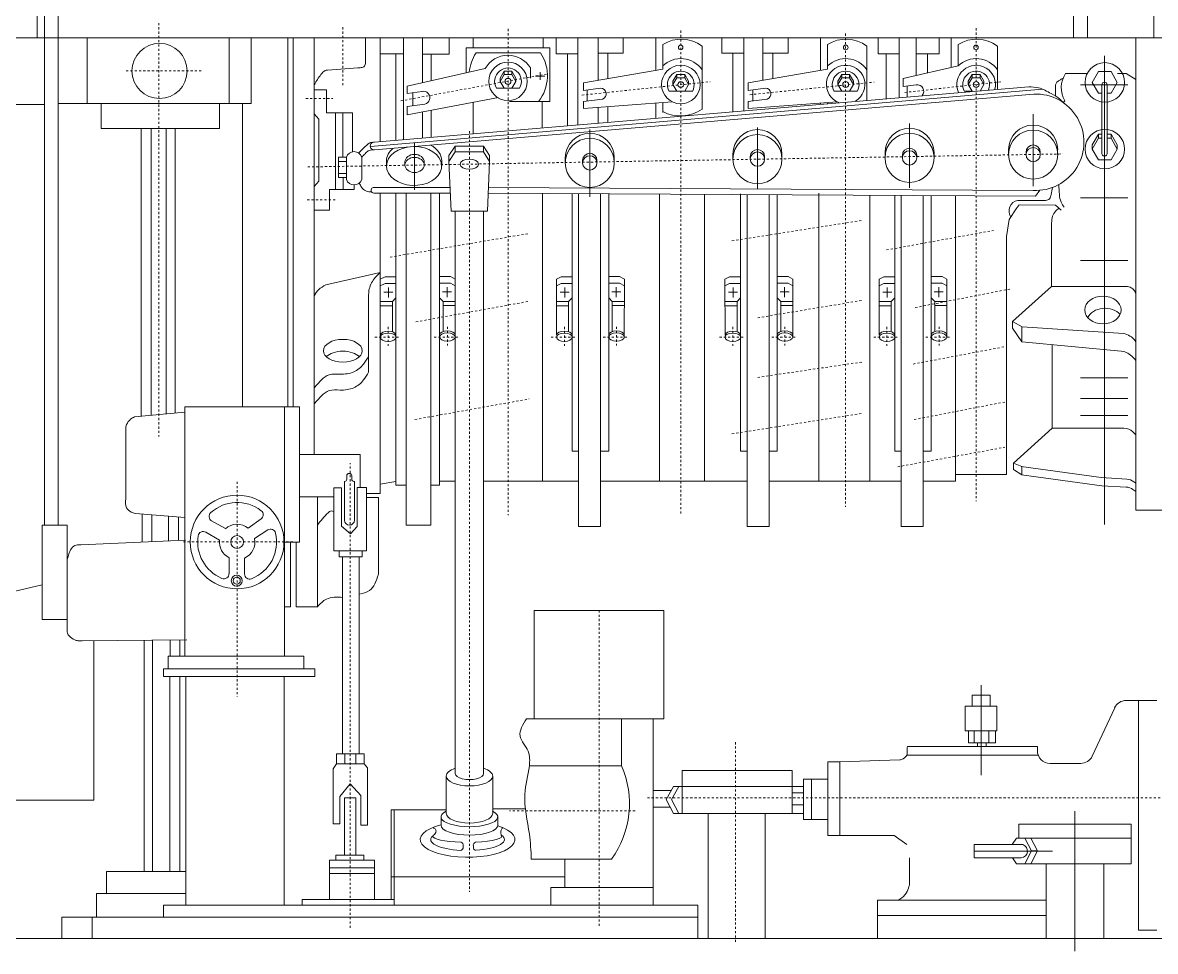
# Model space of a CAD drawing. Extents: x 0 to 420, y 0 to 297.
# Drawn here: x 65.2 to 117.9, y 150.2 to 193.5 of the extents above; entities that cross this region are included whole.
import ezdxf

# ---------------------------------------------------------------- set-up
doc = ezdxf.new("R2010")
doc.units = 0
doc.linetypes.add('ОСЕВАЯ', pattern=[50.8, 31.75, -6.35, 6.35, -6.35])
doc.layers.get('0').update_dxf_attribs({"linetype": 'CONTINUOUS'})

msp = doc.modelspace()

# ---------------------------------------------------------------- hatches: boundary and pattern name
at = {"lineweight": 0, "ltscale": 0.0007}
h = msp.add_hatch(dxfattribs=at)
h.set_pattern_fill('ANSI31', color=256, scale=0.106681, angle=90, style=0)
h.set_pattern_definition([(135, (-22278.84894, -14110.3131), (-0.2395046625, -0.2395046625), [])])
edge = h.paths.add_edge_path()
edge.add_spline(control_points=[(80.552, 199.236), (80.555, 199.286), (80.565, 199.434), (80.615, 199.646), (80.743, 199.819), (80.87, 199.889), (80.944, 199.884), (80.969, 199.882)], knot_values=[0, 0, 0, 0, 0.001262, 0.003768, 0.005373, 0.006594, 0.007223, 0.007223, 0.007223, 0.007223], degree=3, periodic=0)
edge.add_line((80.969, 199.882), (82.266, 199.882))
edge.add_line((82.266, 199.882), (82.95, 199.348))
edge.add_line((82.95, 199.348), (82.95, 198.994))
edge.add_line((82.95, 198.994), (83.336, 198.994))
edge.add_line((83.336, 198.994), (83.336, 198.698))
edge.add_line((83.336, 198.698), (83.709, 198.698))
edge.add_line((83.709, 198.698), (83.709, 199.286))
edge.add_line((83.709, 199.286), (84.885, 199.286))
edge.add_line((84.885, 199.286), (84.885, 198.726))
edge.add_line((84.885, 198.726), (85.465, 198.726))
edge.add_line((85.465, 198.726), (85.465, 199.502))
edge.add_line((85.465, 199.502), (85.17, 199.863))
edge.add_line((85.17, 199.863), (83.594, 199.863))
edge.add_line((83.594, 199.863), (82.84, 200.387))
edge.add_line((82.84, 200.387), (76.362, 200.387))
edge.add_line((76.362, 200.387), (61.714, 202.06))
edge.add_line((61.714, 202.06), (49.955, 202.06))
edge.add_spline(control_points=[(49.955, 202.06), (49.907, 202.058), (49.786, 202.053), (49.615, 202.101), (49.422, 202.195), (49.242, 202.361), (49.153, 202.525), (49.106, 202.611)], knot_values=[0, 0, 0, 0, 0.001201, 0.003059, 0.004401, 0.006633, 0.009106, 0.009106, 0.009106, 0.009106], degree=3, periodic=0)
edge.add_line((49.106, 202.611), (44.353, 202.611))
edge.add_spline(control_points=[(44.353, 202.611), (44.299, 202.528), (44.171, 202.332), (43.861, 202.191), (43.668, 202.063), (43.585, 202.008)], knot_values=[0, 0, 0, 0, 0.002461, 0.005835, 0.008345, 0.008345, 0.008345, 0.008345], degree=3, periodic=0)
edge.add_line((43.585, 202.008), (36.785, 202.001))
edge.add_spline(control_points=[(36.785, 202.001), (36.588, 201.981), (35.919, 201.913), (35.572, 201.289), (35.327, 200.848)], knot_values=[0, 0, 0, 0, 0.004831, 0.016446, 0.016446, 0.016446, 0.016446], degree=3, periodic=0)
edge.add_line((35.327, 200.848), (33.699, 194.988))
edge.add_spline(control_points=[(33.699, 194.988), (33.589, 194.779), (33.336, 194.296), (32.591, 194.363), (32.105, 194.219), (31.909, 194.034), (31.899, 193.94)], knot_values=[0, 0, 0, 0, 0.005536, 0.012786, 0.016294, 0.018676, 0.018676, 0.018676, 0.018676], degree=3, periodic=0)
edge.add_line((31.899, 193.94), (31.774, 192.759))
edge.add_line((31.774, 192.759), (33.668, 192.759))
edge.add_line((33.668, 192.759), (35.765, 200.554))
edge.add_spline(control_points=[(35.765, 200.554), (35.974, 200.96), (36.265, 201.525), (36.857, 201.572), (37.024, 201.585)], knot_values=[0, 0, 0, 0, 0.010381, 0.014468, 0.014468, 0.014468, 0.014468], degree=3, periodic=0)
edge.add_line((37.024, 201.585), (61.778, 201.57))
edge.add_line((61.778, 201.57), (75.312, 199.994))
edge.add_spline(control_points=[(75.312, 199.994), (75.399, 199.99), (75.58, 199.983), (75.847, 199.934), (76.126, 199.85), (76.283, 199.576), (76.303, 199.376), (76.314, 199.266)], knot_values=[0, 0, 0, 0, 0.002193, 0.004566, 0.006922, 0.009212, 0.012008, 0.012008, 0.012008, 0.012008], degree=3, periodic=0)
edge.add_line((76.314, 199.266), (76.67, 199.266))
edge.add_line((76.67, 199.266), (76.67, 198.744))
edge.add_line((76.67, 198.744), (79.968, 198.744))
edge.add_line((79.968, 198.744), (79.968, 199.236))
edge.add_line((79.968, 199.236), (80.552, 199.236))

# ---------------------------------------------------------------- linework, layer by layer
at = {"lineweight": 0, "ltscale": 0.0001}
for p, q in [((66.174, 197.739), (66.174, 170.049)), ((65.836, 192.759), (65.836, 195.098)), ((65.836, 194.806), (65.836, 192.759)), ((66.812, 194.263), (66.812, 170.049)), ((68.166, 192.759), (68.166, 189.697)), ((74.783, 192.759), (74.783, 189.697)), ((75.804, 189.697), (75.804, 192.759)), ((77.514, 192.759), (77.514, 175.571)), ((77.759, 192.759), (77.759, 175.571)), ((78.745, 192.759), (78.745, 173.339)), ((81.141, 192.759), (81.141, 191.686)), ((81.824, 192.759), (81.824, 187.927)), ((82.91, 192.759), (82.91, 188.019)), ((83.796, 192.759), (83.796, 190.666)), ((85.037, 192), (85.037, 192.759)), ((86.152, 192.298), (86.152, 192.759)), ((89.414, 192.298), (89.414, 192.759)), ((90.021, 192.759), (90.021, 192.015)), ((91.032, 192.015), (91.032, 192.759)), ((91.976, 192.759), (91.976, 190.778)), ((93.148, 192.039), (93.148, 192.759)), ((94.66, 192.759), (94.66, 191.241)), ((97.735, 192.041), (97.735, 192.759)), ((98.763, 192.759), (98.763, 189.365)), ((99.659, 192.759), (99.659, 190.778)), ((100.831, 192.039), (100.831, 192.759)), ((102.343, 192.759), (102.343, 191.241)), ((105.024, 192.015), (105.024, 192.759)), ((106.013, 192.759), (106.013, 189.981)), ((106.013, 192.015), (106.013, 192.759)), ((106.795, 192.759), (106.795, 191.007)), ((107.868, 192.02), (107.868, 192.759)), ((108.426, 192.759), (108.426, 191.376)), ((85.819, 192.298), (85.819, 191.122)), ((86.152, 192.298), (85.819, 192.298)), ((86.152, 192.298), (89.414, 192.298)), ((89.414, 192.298), (89.725, 192.298)), ((89.725, 192.298), (89.725, 189.793)), ((94.988, 192.445), (94.988, 191.298)), ((96.822, 192.378), (96.822, 189.421)), ((102.672, 192.445), (102.672, 191.298)), ((104.505, 192.378), (104.505, 189.853)), ((108.754, 192.445), (108.754, 191.45)), ((110.588, 192.378), (110.588, 190.352)), ((81.824, 192.012), (82.91, 192.012)), ((82.554, 192.012), (82.554, 187.989)), ((83.796, 192), (85.037, 192)), ((84.187, 192), (84.187, 190.754)), ((84.187, 190.777), (84.187, 192)), ((86.285, 192.054), (89.294, 192.054)), ((90.021, 192.015), (91.032, 192.015)), ((90.55, 192.015), (90.55, 188.668)), ((91.032, 192.015), (91.032, 188.709)), ((91.976, 192.039), (93.148, 192.039)), ((92.436, 191.121), (92.436, 192.039)), ((98.763, 192.041), (97.735, 192.041)), ((98.249, 192.041), (98.249, 189.322)), ((99.659, 192.039), (100.831, 192.039)), ((100.119, 191.121), (100.119, 192.039)), ((105.024, 192.015), (106.013, 192.015)), ((105.406, 189.93), (105.406, 192.015)), ((106.795, 192.02), (107.868, 192.02)), ((107.325, 192.02), (107.325, 191.127)), ((80.778, 191.357), (79.362, 191.258)), ((83.082, 190.506), (86.714, 191.323)), ((87.411, 190.886), (87.593, 191.202)), ((87.593, 191.048), (87.593, 191.202)), ((87.593, 191.202), (87.959, 191.202)), ((87.959, 191.202), (88.141, 190.886)), ((87.959, 191.048), (87.959, 191.202)), ((88.818, 191.359), (88.818, 190.883)), ((94.988, 191.298), (91.293, 190.66)), ((92.436, 191.121), (92.436, 190.857)), ((102.672, 191.298), (98.976, 190.66)), ((100.119, 191.121), (100.119, 190.857)), ((106.191, 190.87), (108.754, 191.45)), ((87.411, 190.731), (87.593, 191.048)), ((87.411, 190.731), (87.411, 190.886)), ((87.593, 190.415), (87.411, 190.731)), ((87.593, 191.048), (87.959, 191.048)), ((87.959, 191.048), (88.141, 190.731)), ((88.141, 190.731), (87.959, 190.415)), ((88.141, 190.731), (88.141, 190.886)), ((91.293, 190.66), (91.293, 190.311)), ((95.464, 190.736), (95.646, 191.053)), ((95.464, 190.582), (95.646, 190.898)), ((95.464, 190.582), (95.464, 190.736)), ((95.646, 190.266), (95.464, 190.582)), ((95.646, 190.898), (95.646, 191.053)), ((95.646, 191.053), (96.011, 191.053)), ((95.646, 190.898), (96.011, 190.898)), ((96.011, 191.053), (96.194, 190.736)), ((96.011, 190.898), (96.011, 191.053)), ((96.011, 190.898), (96.194, 190.582)), ((96.194, 190.582), (96.011, 190.266)), ((96.194, 190.582), (96.194, 190.736)), ((98.976, 190.66), (98.976, 190.311)), ((103.147, 190.736), (103.329, 191.053)), ((103.147, 190.582), (103.329, 190.898)), ((103.147, 190.582), (103.147, 190.736)), ((103.329, 190.266), (103.147, 190.582)), ((103.329, 190.898), (103.329, 191.053)), ((103.329, 191.053), (103.694, 191.053)), ((103.329, 190.898), (103.694, 190.898)), ((103.694, 190.898), (103.694, 191.053)), ((103.694, 191.053), (103.877, 190.736)), ((103.694, 190.898), (103.877, 190.582)), ((103.877, 190.582), (103.694, 190.266)), ((103.877, 190.582), (103.877, 190.736)), ((106.191, 190.87), (106.191, 190.491)), ((109.229, 190.736), (109.412, 191.053)), ((109.229, 190.582), (109.412, 190.898)), ((109.229, 190.582), (109.229, 190.736)), ((109.412, 190.266), (109.229, 190.582)), ((109.412, 190.898), (109.412, 191.053)), ((109.412, 191.053), (109.777, 191.053)), ((109.412, 190.898), (109.777, 190.898)), ((109.777, 191.053), (109.96, 190.736)), ((109.777, 190.898), (109.777, 191.053)), ((109.777, 190.898), (109.96, 190.582)), ((109.96, 190.582), (109.799, 190.303)), ((109.96, 190.582), (109.96, 190.736)), ((78.745, 190.329), (79.315, 190.329)), ((79.315, 190.329), (79.315, 189.269)), ((81.361, 187.703), (112.682, 190.371)), ((81.554, 187.904), (112.045, 190.475)), ((81.559, 187.536), (112.288, 190.139)), ((83.082, 190.506), (83.082, 190.166)), ((83.082, 190.166), (83.768, 190.261)), ((87.238, 190.415), (88.314, 190.415)), ((87.593, 190.415), (87.238, 190.415)), ((87.959, 190.415), (87.593, 190.415)), ((91.293, 190.311), (92.09, 190.413)), ((95.291, 190.266), (96.366, 190.266)), ((95.646, 190.266), (95.291, 190.266)), ((96.011, 190.266), (95.646, 190.266)), ((98.976, 190.311), (99.774, 190.413)), ((102.974, 190.266), (104.05, 190.266)), ((103.329, 190.266), (102.974, 190.266)), ((103.694, 190.266), (103.329, 190.266)), ((106.191, 190.491), (106.795, 190.563)), ((109.057, 190.266), (109.359, 190.266)), ((109.412, 190.266), (109.057, 190.266)), ((62.472, 189.658), (66.174, 189.658)), ((66.812, 189.697), (75.804, 189.697)), ((68.819, 188.534), (68.819, 189.697)), ((74.334, 188.534), (74.334, 189.697)), ((75.396, 189.697), (75.396, 175.571)), ((75.396, 187.53), (75.396, 189.697)), ((83.082, 189.164), (87.331, 189.979)), ((83.082, 189.555), (83.895, 189.67)), ((83.082, 189.555), (83.082, 189.164)), ((86.158, 189.754), (86.158, 188.295)), ((89.725, 189.793), (87.838, 189.793)), ((89.368, 189.793), (89.368, 188.567)), ((91.293, 189.792), (92.174, 189.906)), ((91.293, 189.792), (91.293, 189.461)), ((95.428, 189.778), (91.293, 189.461)), ((92.436, 189.549), (92.436, 188.828)), ((94.66, 189.719), (94.66, 189.017)), ((94.988, 189.744), (94.988, 189.283)), ((98.976, 189.792), (99.857, 189.906)), ((98.976, 189.792), (98.976, 189.461)), ((103.112, 189.778), (98.976, 189.461)), ((102.343, 189.719), (102.343, 189.67)), ((102.672, 189.744), (102.672, 189.697)), ((78.957, 188.972), (78.745, 189.21)), ((79.315, 189.269), (80.535, 189.269)), ((79.74, 189.269), (79.74, 185.686)), ((80.084, 189.269), (80.084, 187.202)), ((80.535, 189.269), (80.535, 187.449)), ((83.796, 189.301), (83.796, 188.094)), ((84.187, 189.376), (84.187, 188.127)), ((91.976, 189.513), (91.976, 188.789)), ((68.819, 188.534), (74.334, 188.534)), ((70.678, 188.534), (70.678, 175.128)), ((70.678, 188.07), (70.678, 188.534)), ((71.147, 188.534), (71.147, 175.171)), ((71.147, 187.662), (71.147, 188.534)), ((71.842, 188.534), (71.842, 175.233)), ((71.842, 188.111), (71.842, 188.534)), ((72.271, 188.534), (72.271, 175.272)), ((72.271, 187.708), (72.271, 188.534)), ((78.957, 188.972), (78.957, 186.084)), ((85.019, 187.274), (85.315, 187.717)), ((85.019, 187), (85.315, 187.443)), ((85.315, 187.443), (85.315, 187.717)), ((85.315, 187.717), (86.641, 187.717)), ((85.315, 187.443), (86.641, 187.443)), ((86.641, 187.443), (86.641, 187.717)), ((86.641, 187.717), (86.906, 187.274)), ((86.641, 187.443), (86.906, 187)), ((79.878, 187.202), (79.878, 186.641)), ((80.243, 187.202), (79.878, 187.202)), ((79.878, 187.003), (80.243, 187.003)), ((80.243, 186.156), (80.243, 187.202)), ((80.96, 187.2), (80.96, 186.163)), ((82.113, 186.787), (82.113, 187.033)), ((82.972, 186.836), (82.972, 186.976)), ((83.87, 186.836), (83.87, 186.976)), ((84.686, 186.787), (84.686, 187.033)), ((85.019, 187), (85.019, 187.274)), ((85.133, 184.688), (85.019, 187)), ((86.822, 184.688), (86.906, 187)), ((86.906, 187), (86.906, 187.274)), ((79.878, 186.641), (79.878, 186.244)), ((80.243, 186.444), (79.878, 186.444)), ((78.957, 186.084), (78.745, 185.832)), ((79.878, 186.244), (80.243, 186.244)), ((80.098, 186.229), (80.098, 185.686)), ((80.601, 185.686), (80.601, 185.904)), ((79.461, 185.686), (79.461, 184.732)), ((79.461, 185.686), (80.601, 185.686)), ((81.534, 185.789), (85.079, 185.789)), ((81.554, 185.528), (85.092, 185.528)), ((81.824, 185.528), (81.824, 171.53)), ((82.554, 185.528), (82.554, 171.912)), ((83.033, 185.528), (83.033, 171.912)), ((84.183, 185.528), (84.183, 170.055)), ((84.585, 185.528), (84.585, 171.912)), ((86.854, 185.518), (112.365, 185.382)), ((86.864, 185.779), (112.245, 185.645)), ((89.379, 185.504), (89.379, 172.105)), ((90.767, 185.496), (90.767, 173.506)), ((90.767, 181.32), (90.767, 185.496)), ((91.067, 185.494), (91.067, 169.987)), ((92.094, 185.488), (92.094, 169.987)), ((92.469, 185.486), (92.469, 173.506)), ((92.469, 181.636), (92.469, 185.486)), ((94.832, 185.472), (94.832, 172.105)), ((96.932, 185.46), (96.932, 172.105)), ((98.616, 181.32), (98.616, 185.496)), ((98.616, 185.451), (98.616, 173.506)), ((98.916, 185.449), (98.916, 169.987)), ((99.944, 185.443), (99.944, 169.987)), ((100.319, 185.441), (100.319, 173.506)), ((100.319, 181.636), (100.319, 185.441)), ((102.266, 185.528), (102.266, 172.105)), ((104.635, 185.416), (104.635, 172.105)), ((105.8, 181.32), (105.8, 185.409)), ((105.8, 185.409), (105.8, 173.506)), ((106.1, 185.408), (106.1, 169.987)), ((107.127, 185.402), (107.127, 169.987)), ((107.502, 181.636), (107.502, 185.4)), ((107.502, 185.4), (107.502, 173.506)), ((108.634, 185.393), (108.634, 172.105)), ((79.461, 184.732), (78.745, 184.732)), ((85.133, 184.688), (86.822, 184.688)), ((85.315, 158.937), (85.315, 184.688)), ((86.641, 158.947), (86.641, 184.688)), ((79.285, 181.25), (81.824, 181.824)), ((82.044, 181.627), (81.824, 181.507)), ((82.554, 181.627), (82.044, 181.627)), ((84.585, 181.636), (85.095, 181.636)), ((85.095, 181.636), (85.315, 181.516)), ((90.257, 181.627), (90.037, 181.507)), ((90.767, 181.627), (90.257, 181.627)), ((92.469, 181.636), (92.979, 181.636)), ((92.979, 181.636), (93.199, 181.516)), ((98.106, 181.627), (97.887, 181.507)), ((98.616, 181.627), (98.106, 181.627)), ((100.319, 181.636), (100.829, 181.636)), ((100.829, 181.636), (101.049, 181.516)), ((105.29, 181.627), (105.07, 181.507)), ((105.8, 181.627), (105.29, 181.627)), ((107.502, 181.636), (108.012, 181.636)), ((108.012, 181.636), (108.232, 181.516)), ((82.044, 181.32), (81.824, 181.2)), ((82.554, 181.32), (82.044, 181.32)), ((82.204, 180.662), (82.204, 181.126)), ((84.585, 181.329), (85.095, 181.329)), ((84.935, 180.671), (84.935, 181.135)), ((85.095, 181.329), (85.315, 181.209)), ((90.037, 181.507), (90.039, 178.911)), ((90.257, 181.32), (90.037, 181.2)), ((90.767, 181.32), (90.257, 181.32)), ((90.417, 180.662), (90.417, 181.126)), ((92.469, 181.329), (92.979, 181.329)), ((92.819, 180.671), (92.819, 181.135)), ((92.979, 181.329), (93.199, 181.209)), ((93.199, 181.516), (93.197, 178.819)), ((97.887, 181.507), (97.889, 178.911)), ((98.106, 181.32), (97.887, 181.2)), ((98.616, 181.32), (98.106, 181.32)), ((98.267, 180.662), (98.267, 181.126)), ((100.319, 181.329), (100.829, 181.329)), ((100.669, 180.671), (100.669, 181.135)), ((100.829, 181.329), (101.049, 181.209)), ((101.049, 181.516), (101.047, 178.819)), ((105.07, 181.507), (105.072, 178.911)), ((105.29, 181.32), (105.07, 181.2)), ((105.8, 181.32), (105.29, 181.32)), ((105.45, 180.662), (105.45, 181.126)), ((107.502, 181.329), (108.012, 181.329)), ((107.852, 180.671), (107.852, 181.135)), ((108.012, 181.329), (108.232, 181.209)), ((108.232, 181.516), (108.23, 178.819)), ((81.274, 177.186), (81.274, 180.742)), ((81.994, 180.916), (82.414, 180.916)), ((82.554, 180.638), (82.388, 180.468)), ((84.585, 180.647), (84.751, 180.477)), ((85.145, 180.925), (84.725, 180.925)), ((90.207, 180.916), (90.627, 180.916)), ((90.767, 180.638), (90.601, 180.468)), ((92.469, 180.647), (92.635, 180.477)), ((93.029, 180.925), (92.609, 180.925)), ((98.057, 180.916), (98.477, 180.916)), ((98.616, 180.638), (98.451, 180.468)), ((100.319, 180.647), (100.485, 180.477)), ((100.878, 180.925), (100.459, 180.925)), ((105.24, 180.916), (105.66, 180.916)), ((105.8, 180.638), (105.634, 180.468)), ((107.502, 180.647), (107.668, 180.477)), ((108.062, 180.925), (107.642, 180.925)), ((82.388, 180.468), (81.824, 180.468)), ((82.388, 180.278), (81.824, 180.278)), ((82.388, 180.468), (82.388, 180.278)), ((82.388, 180.278), (82.388, 179.066)), ((84.751, 180.477), (85.315, 180.477)), ((84.751, 180.477), (84.751, 180.287)), ((84.751, 180.287), (85.315, 180.287)), ((84.751, 180.287), (84.751, 179.075)), ((90.601, 180.468), (90.037, 180.468)), ((90.601, 180.278), (90.037, 180.278)), ((90.601, 180.468), (90.601, 180.278)), ((90.601, 180.278), (90.601, 179.066)), ((92.635, 180.477), (93.199, 180.477)), ((92.635, 180.477), (92.635, 180.287)), ((92.635, 180.287), (93.199, 180.287)), ((92.635, 180.287), (92.635, 179.075)), ((98.451, 180.468), (97.887, 180.468)), ((98.451, 180.278), (97.887, 180.278)), ((98.451, 180.468), (98.451, 180.278)), ((98.451, 180.278), (98.451, 179.066)), ((100.485, 180.477), (100.485, 180.287)), ((100.485, 180.477), (101.049, 180.477)), ((100.485, 180.287), (100.485, 179.075)), ((100.485, 180.287), (101.049, 180.287)), ((105.634, 180.468), (105.07, 180.468)), ((105.634, 180.278), (105.07, 180.278)), ((105.634, 180.468), (105.634, 180.278)), ((105.634, 180.278), (105.634, 179.066)), ((107.668, 180.477), (108.232, 180.477)), ((107.668, 180.477), (107.668, 180.287)), ((107.668, 180.287), (108.232, 180.287)), ((107.668, 180.287), (107.668, 179.075)), ((72.72, 175.312), (70.371, 175.101)), ((72.72, 175.571), (72.72, 163.943)), ((75.396, 175.571), (72.72, 175.571)), ((75.396, 175.571), (78.064, 175.571)), ((77.36, 175.571), (77.36, 169.254)), ((78.064, 175.571), (78.064, 169.254)), ((69.962, 171.274), (69.962, 174.273)), ((78.064, 173.339), (80.88, 173.339)), ((80.88, 173.339), (80.88, 171.807)), ((90.767, 173.506), (91.067, 173.506)), ((92.094, 173.506), (92.469, 173.506)), ((98.616, 173.506), (98.916, 173.506)), ((99.944, 173.506), (100.319, 173.506)), ((105.8, 173.506), (106.1, 173.506)), ((107.127, 173.506), (107.502, 173.506)), ((80.259, 172.196), (80.259, 172.359)), ((80.384, 172.466), (80.366, 172.466)), ((80.491, 172.196), (80.491, 172.359)), ((84.585, 172.105), (85.315, 172.105)), ((86.641, 172.105), (91.067, 172.105)), ((92.094, 172.105), (98.916, 172.105)), ((99.944, 172.105), (106.1, 172.105)), ((107.127, 172.105), (108.638, 172.105)), ((79.651, 171.788), (80.02, 171.788)), ((79.651, 171.377), (79.651, 171.788)), ((80.02, 171.788), (80.02, 170.003)), ((80.151, 172.089), (80.153, 172.089)), ((80.151, 170.288), (80.151, 172.089)), ((80.597, 172.089), (80.616, 172.089)), ((80.616, 170.288), (80.616, 172.089)), ((80.739, 171.807), (80.739, 169.984)), ((81.185, 171.807), (80.739, 171.807)), ((81.185, 168.855), (81.185, 171.807)), ((81.824, 171.963), (82.554, 172.09)), ((83.033, 171.912), (82.554, 171.912)), ((83.033, 171.912), (83.033, 170.055)), ((84.183, 171.912), (84.183, 170.055)), ((84.585, 171.912), (84.183, 171.912)), ((78.894, 171.377), (78.064, 171.377)), ((78.894, 171.377), (79.651, 171.377)), ((78.894, 166.255), (78.894, 171.377)), ((79.651, 171.377), (79.651, 168.855)), ((81.185, 171.349), (81.737, 171.349)), ((81.824, 171.53), (81.2, 171.53)), ((81.737, 171.349), (81.737, 167.767)), ((72.72, 170.417), (70.411, 170.6)), ((70.729, 170.575), (70.729, 169.265)), ((71.18, 170.539), (71.18, 169.284)), ((66.07, 165.658), (66.07, 170.049)), ((66.07, 170.049), (67.225, 170.049)), ((67.225, 170.049), (67.225, 165.157)), ((71.945, 170.478), (71.945, 169.316)), ((72.416, 170.441), (72.416, 169.336)), ((74.603, 169.891), (73.962, 170.256)), ((75.668, 169.917), (76.267, 170.348)), ((80.02, 170.003), (80.428, 169.654)), ((83.033, 170.055), (84.183, 170.055)), ((91.067, 169.987), (92.094, 169.987)), ((98.916, 169.987), (99.944, 169.987)), ((106.1, 169.987), (107.127, 169.987)), ((74.328, 169.358), (73.687, 169.727)), ((75.963, 169.429), (76.581, 169.833)), ((80.428, 169.654), (80.739, 169.984)), ((72.741, 169.35), (67.869, 169.144)), ((77.36, 169.254), (77.36, 163.943)), ((77.36, 169.254), (78.064, 169.254)), ((77.632, 166.255), (77.632, 169.254)), ((77.903, 166.255), (77.903, 169.254)), ((74.773, 168.536), (74.773, 167.793)), ((75.496, 168.519), (75.496, 167.779)), ((79.651, 168.855), (81.185, 168.855)), ((79.899, 168.855), (79.899, 168.571)), ((79.899, 168.571), (80.986, 168.571)), ((80.064, 168.571), (80.064, 159.407)), ((80.844, 168.571), (80.844, 159.435)), ((80.986, 168.571), (80.986, 168.855)), ((77.36, 166.255), (77.632, 166.255)), ((77.903, 166.255), (78.894, 166.255)), ((88.999, 166.083), (88.999, 161.036)), ((95.041, 166.083), (88.999, 166.083)), ((95.041, 161.036), (95.041, 166.083)), ((67.225, 165.658), (66.07, 165.658)), ((72.8, 164.717), (67.927, 164.658)), ((72.023, 164.707), (72.023, 163.943)), ((72.479, 164.713), (72.479, 163.943)), ((70.813, 164.693), (70.813, 153.924)), ((71.206, 164.697), (71.206, 153.924)), ((71.93, 163.943), (78.263, 163.943)), ((71.93, 163.943), (71.93, 163.362)), ((78.263, 163.943), (78.263, 163.362)), ((71.725, 163.001), (71.725, 163.362)), ((71.725, 163.362), (78.766, 163.362)), ((78.766, 163.362), (78.766, 163.001)), ((78.766, 163.001), (71.725, 163.001)), ((72.008, 163.001), (72.008, 153.924)), ((72.48, 163.001), (72.48, 153.924)), ((72.763, 163.001), (72.763, 152.355)), ((77.35, 163.001), (77.35, 152.355)), ((109.409, 162.14), (110.242, 162.14)), ((109.409, 162.14), (109.409, 161.615)), ((110.242, 162.14), (110.242, 161.615)), ((109.077, 161.615), (110.559, 161.615)), ((109.077, 161.615), (109.077, 160.474)), ((95.041, 161.036), (88.633, 161.036)), ((93.073, 158.841), (93.073, 161.036)), ((94.537, 152.355), (94.537, 161.036)), ((94.537, 161.036), (95.041, 161.036)), ((109.077, 160.474), (110.497, 160.474)), ((109.231, 160.474), (109.231, 159.919)), ((109.509, 160.474), (109.509, 159.919)), ((110.188, 160.474), (110.188, 159.919)), ((80.844, 159.435), (80.844, 159.407)), ((106.391, 159.734), (110.528, 159.734)), ((109.231, 159.919), (110.497, 159.919)), ((109.652, 159.919), (109.652, 159.734)), ((110.054, 159.919), (110.054, 159.734)), ((79.784, 158.939), (79.633, 158.706)), ((79.784, 159.407), (79.784, 158.939)), ((81.077, 159.407), (79.784, 159.407)), ((79.784, 158.939), (81.077, 158.939)), ((80.17, 159.407), (80.17, 158.939)), ((80.679, 159.407), (80.679, 158.939)), ((81.077, 158.939), (81.077, 159.407)), ((81.077, 158.939), (81.229, 158.747)), ((85.315, 158.479), (85.315, 158.937)), ((86.641, 158.479), (86.641, 158.947)), ((102.687, 159.025), (103.242, 159.025)), ((102.687, 158.223), (102.687, 159.025)), ((103.242, 159.025), (106.034, 159.121)), ((103.242, 159.025), (103.242, 155.602)), ((106.36, 159.333), (110.528, 159.333)), ((79.633, 158.706), (79.633, 156.136)), ((81.229, 158.747), (81.229, 156.081)), ((88.77, 158.841), (93.073, 158.841)), ((95.895, 158.624), (95.895, 156.619)), ((95.895, 158.624), (101.02, 158.624)), ((101.02, 158.624), (101.02, 156.619)), ((79.936, 157.414), (80.417, 158.005)), ((80.417, 158.005), (80.913, 157.455)), ((84.895, 158.362), (84.895, 157.192)), ((87.061, 157.238), (87.061, 158.362)), ((95.494, 157.884), (95.154, 157.267)), ((95.741, 157.884), (95.401, 157.267)), ((101.545, 157.884), (95.494, 157.884)), ((101.545, 156.342), (101.545, 158.223)), ((101.545, 158.223), (102.687, 158.223)), ((101.545, 156.619), (101.545, 157.884)), ((101.915, 156.342), (101.915, 158.223)), ((102.687, 158.223), (102.687, 155.602)), ((79.936, 156.136), (79.936, 157.414)), ((80.156, 154.675), (80.156, 157.342)), ((80.156, 157.342), (80.679, 157.342)), ((80.679, 157.342), (80.679, 154.675)), ((80.913, 156.081), (80.913, 157.455)), ((95.387, 157.69), (94.537, 157.69)), ((101.02, 157.575), (101.545, 157.575)), ((82.337, 156.793), (82.337, 152.619)), ((84.895, 156.793), (82.337, 156.793)), ((82.464, 156.793), (82.464, 152.355)), ((84.895, 156.633), (84.895, 157.192)), ((87.061, 156.633), (87.061, 157.238)), ((88.585, 156.839), (87.061, 156.839)), ((95.34, 156.913), (94.537, 156.913)), ((95.154, 157.267), (95.494, 156.619)), ((95.401, 157.267), (95.741, 156.619)), ((101.02, 157.02), (101.545, 157.02)), ((84.655, 156.464), (84.655, 156.071)), ((87.301, 156.464), (87.301, 156.071)), ((95.494, 156.619), (101.545, 156.619)), ((97.099, 156.619), (97.099, 150.788)), ((99.754, 156.619), (99.754, 150.788)), ((101.545, 156.342), (101.915, 156.342)), ((101.915, 156.342), (102.687, 156.342)), ((79.633, 156.136), (79.936, 156.136)), ((81.229, 156.081), (80.913, 156.081)), ((102.687, 155.602), (105.774, 155.602)), ((105.774, 155.602), (106.36, 155.17)), ((109.509, 155.17), (110.528, 155.17)), ((79.455, 154.441), (79.455, 154.09)), ((79.455, 154.441), (81.546, 154.441)), ((79.757, 154.675), (79.757, 154.441)), ((81.064, 154.675), (79.757, 154.675)), ((81.064, 154.675), (81.064, 154.441)), ((81.546, 154.441), (81.546, 154.103)), ((92.603, 154.497), (88.862, 154.497)), ((90.418, 153.674), (90.418, 154.497)), ((90.418, 154.497), (92.569, 154.497)), ((106.484, 154.553), (106.484, 153.288)), ((109.509, 154.553), (110.59, 154.553)), ((72.763, 153.924), (69.066, 153.924)), ((69.066, 153.924), (69.066, 152.885)), ((79.455, 154.09), (79.455, 153.829)), ((79.455, 154.09), (81.546, 154.09)), ((79.455, 153.829), (79.455, 152.619)), ((79.455, 153.829), (81.546, 153.829)), ((81.546, 154.103), (81.546, 152.619)), ((82.337, 153.674), (90.418, 153.674)), ((90.418, 153.674), (90.418, 153.171)), ((89.777, 153.171), (94.537, 153.171)), ((89.777, 152.355), (89.777, 153.171)), ((94.537, 153.171), (94.537, 152.355)), ((72.763, 152.885), (68.597, 152.885)), ((68.597, 152.885), (68.597, 151.785)), ((82.464, 152.619), (78.189, 152.619)), ((78.189, 152.619), (78.189, 152.355)), ((81.546, 152.619), (82.464, 152.619)), ((105.002, 152.579), (110.559, 152.579)), ((105.002, 152.579), (105.002, 151.87)), ((71.716, 152.355), (96.62, 152.355)), ((71.716, 152.355), (71.716, 151.785)), ((96.62, 152.355), (96.62, 150.788)), ((96.62, 151.785), (66.986, 151.785)), ((66.986, 151.785), (66.986, 150.788)), ((68.393, 150.788), (68.393, 151.785)), ((105.002, 151.87), (110.528, 151.87)), ((105.002, 151.87), (105.002, 150.788)), ((31.343, 150.788), (110.634, 150.788))]:
    msp.add_line(p, q, dxfattribs=at)
at = {"lineweight": 0, "ltscale": 0.0007}
for p, q in [((114.131, 192.997), (114.131, 194.263)), ((114.78, 193.299), (114.78, 194.263)), ((117.881, 194.097), (117.881, 192.759)), ((114.78, 193.299), (114.78, 192.759)), ((108.426, 192.759), (235.158, 192.759)), ((114.131, 192.997), (114.131, 192.759)), ((117.032, 190.824), (117.032, 192.759)), ((115.576, 170.087), (115.576, 191.925)), ((89.273, 191.152), (89.273, 190.807)), ((89.057, 190.98), (89.488, 190.98)), ((113.759, 191.096), (114.768, 191.096)), ((116.175, 191.1), (116.59, 191.1)), ((116.59, 191.1), (117.032, 190.824)), ((117.032, 190.824), (117.032, 170.756)), ((83.336, 190.201), (83.336, 189.591)), ((91.465, 190.333), (91.465, 189.814)), ((99.191, 190.338), (99.191, 189.82)), ((106.372, 190.512), (106.372, 190.012)), ((113.291, 190.571), (113.291, 190.045)), ((114.458, 190.561), (116.658, 190.561)), ((115.449, 190.571), (115.449, 187.38)), ((115.702, 190.571), (115.702, 187.38)), ((113.725, 189.831), (113.646, 189.745)), ((112.251, 185.849), (112.251, 189.2)), ((91.588, 185.358), (91.588, 188.495)), ((99.402, 188.581), (99.402, 185.743)), ((106.489, 188.773), (106.489, 185.764)), ((115.3, 188.078), (115.301, 188.276)), ((115.881, 188.077), (115.881, 188.275)), ((83.421, 187.877), (83.421, 185.679)), ((111.108, 187.318), (111.108, 187.549)), ((111.918, 187.318), (111.918, 187.434)), ((112.583, 187.318), (112.583, 187.434)), ((113.393, 187.318), (113.393, 187.549)), ((115.009, 187.576), (115.009, 187.773)), ((116.171, 187.574), (116.171, 187.771)), ((90.446, 186.932), (90.446, 187.163)), ((91.255, 186.932), (91.255, 187.047)), ((91.921, 186.932), (91.921, 187.047)), ((92.731, 186.932), (92.731, 187.163)), ((98.259, 187.108), (98.259, 187.339)), ((99.069, 187.108), (99.069, 187.223)), ((99.734, 187.108), (99.734, 187.223)), ((100.544, 187.108), (100.544, 187.339)), ((105.347, 187.166), (105.347, 187.398)), ((106.157, 187.166), (106.157, 187.282)), ((106.822, 187.166), (106.822, 187.282)), ((107.632, 187.166), (107.632, 187.398)), ((99.61, 185.45), (99.61, 185.45)), ((112.365, 185.382), (112.556, 185.654)), ((114.458, 185.301), (116.658, 185.301)), ((111.138, 184.301), (111.457, 184.799)), ((111.457, 184.799), (111.592, 184.971)), ((112.831, 185.181), (111.53, 185.181)), ((111.592, 184.971), (113.291, 184.966)), ((113.291, 184.966), (113.552, 184.733)), ((111.012, 183.505), (111.138, 184.301)), ((113.112, 184.048), (113.112, 181.169)), ((111.012, 172.408), (111.012, 183.505)), ((114.458, 182.379), (116.658, 182.379)), ((113.112, 181.169), (111.283, 179.55)), ((113.112, 181.169), (116.642, 181.169)), ((111.283, 179.55), (111.283, 179.228)), ((111.283, 179.55), (111.737, 179.3)), ((111.283, 179.228), (111.717, 178.596)), ((111.717, 178.596), (111.717, 179.311)), ((111.737, 179.3), (116.466, 178.99)), ((111.717, 178.596), (116.359, 178.167)), ((113.133, 178.465), (113.133, 174.57)), ((114.458, 176.923), (116.658, 176.923)), ((114.458, 175.949), (116.658, 175.949)), ((114.458, 175.17), (116.658, 175.17)), ((113.133, 174.57), (111.329, 172.946)), ((113.133, 174.57), (116.477, 174.57)), ((116.893, 174.399), (117.032, 174.261)), ((111.329, 172.946), (111.329, 172.647)), ((111.717, 172.781), (111.329, 172.946)), ((111.717, 172.404), (111.329, 172.647)), ((115.424, 172.27), (111.692, 172.784)), ((111.717, 172.781), (111.717, 172.404)), ((108.634, 172.408), (111.012, 172.408)), ((115.446, 171.891), (111.714, 172.404)), ((115.424, 172.27), (116.621, 172.196)), ((115.446, 171.891), (116.583, 171.829)), ((116.9, 171.715), (117.032, 171.618)), ((116.942, 172.077), (117.032, 172.008)), ((118.681, 170.756), (117.032, 170.756)), ((109.826, 162.6), (109.826, 158.399)), ((110.559, 161.615), (110.559, 160.474)), ((115.005, 159.295), (116.05, 161.542)), ((118.01, 161.885), (116.587, 161.885)), ((117.163, 158.138), (117.163, 161.885)), ((110.497, 159.919), (110.497, 160.474)), ((110.559, 160.474), (110.497, 160.474)), ((110.528, 159.734), (112.448, 159.734)), ((112.448, 159.545), (112.448, 159.734)), ((110.528, 159.333), (112.487, 159.333)), ((113.04, 158.952), (114.467, 158.952)), ((117.163, 158.138), (117.163, 151.183)), ((114.196, 156.736), (114.196, 150.198)), ((116.816, 156.128), (111.577, 156.128)), ((111.577, 156.128), (111.577, 155.473)), ((116.816, 155.473), (116.816, 156.128)), ((111.472, 155.473), (111.274, 155.17)), ((111.87, 155.473), (111.472, 155.473)), ((111.87, 155.473), (112.148, 155.473)), ((112.179, 154.876), (111.87, 155.473)), ((112.148, 155.473), (116.816, 155.473)), ((112.148, 155.473), (112.457, 154.876)), ((116.816, 155.473), (116.816, 154.279)), ((109.509, 155.17), (109.509, 154.553)), ((109.509, 154.861), (113.145, 154.861)), ((110.528, 155.17), (111.767, 155.17)), ((112.179, 154.876), (111.87, 154.279)), ((112.457, 154.876), (112.148, 154.279)), ((112.179, 154.876), (112.457, 154.876)), ((110.59, 154.553), (111.694, 154.553)), ((111.472, 154.279), (111.294, 154.553)), ((111.87, 154.279), (111.472, 154.279)), ((111.87, 154.279), (112.148, 154.279)), ((112.148, 154.279), (116.816, 154.279)), ((112.864, 153.488), (112.864, 154.279)), ((115.552, 152.249), (115.552, 154.279)), ((112.864, 153.488), (112.864, 150.788)), ((110.559, 152.579), (112.864, 152.579)), ((115.552, 152.249), (115.552, 150.788)), ((110.528, 151.87), (112.864, 151.87)), ((117.163, 151.183), (118.01, 151.183)), ((110.634, 150.788), (256.523, 150.788))]:
    msp.add_line(p, q, dxfattribs=at)
at = {"linetype": 'ОСЕВАЯ', "lineweight": 0, "ltscale": 0.0007}
for p, q in [((71.508, 193.449), (71.508, 174.19)), ((80.083, 193.25), (80.083, 190.527)), ((87.776, 193.171), (87.776, 170.513)), ((95.829, 193.095), (95.829, 170.543)), ((103.512, 192.956), (103.512, 170.911)), ((109.594, 193.204), (109.594, 171.171)), ((69.979, 191.215), (73.569, 191.215)), ((82.782, 189.822), (89.666, 191.091)), ((91.22, 190.089), (97.195, 190.716)), ((99.048, 190.11), (104.834, 190.695)), ((106.267, 190.215), (110.78, 190.716)), ((78.355, 189.93), (79.618, 189.93)), ((85.978, 188.414), (85.978, 152.964)), ((78.442, 186.743), (113.637, 187.349)), ((78.422, 185.215), (79.751, 185.215)), ((98.215, 183.307), (104.301, 184.265)), ((105.414, 182.874), (110.398, 183.784)), ((82.286, 182.541), (88.755, 183.642)), ((106.756, 180.193), (111.165, 181.055)), ((83.484, 179.525), (88.755, 180.482)), ((99.413, 179.716), (104.301, 180.53)), ((82.19, 179.289), (82.19, 178.415)), ((84.949, 179.298), (84.949, 178.424)), ((90.403, 179.289), (90.403, 178.415)), ((92.832, 179.298), (92.832, 178.424)), ((98.253, 179.289), (98.253, 178.415)), ((100.682, 179.298), (100.682, 178.424)), ((105.436, 179.289), (105.436, 178.415)), ((107.866, 179.298), (107.866, 178.424)), ((81.573, 178.81), (82.682, 178.81)), ((84.331, 178.819), (85.441, 178.819)), ((89.786, 178.81), (90.895, 178.81)), ((92.215, 178.819), (93.324, 178.819)), ((97.636, 178.81), (98.745, 178.81)), ((100.065, 178.819), (101.174, 178.819)), ((104.819, 178.81), (105.928, 178.81)), ((107.248, 178.819), (108.358, 178.819)), ((106.66, 177.56), (110.973, 178.374)), ((99.413, 176.94), (104.301, 177.658)), ((83.436, 174.977), (88.755, 175.934)), ((106.708, 174.975), (110.925, 175.789)), ((98.215, 174.307), (104.301, 175.264)), ((105.941, 172.773), (110.925, 173.682)), ((80.418, 151.291), (80.418, 172.941)), ((75.151, 172.077), (75.151, 162.049)), ((77.744, 169.271), (72.559, 169.271)), ((92.02, 166.083), (92.02, 151.292)), ((98.385, 150.641), (98.385, 159.955)), ((94.27, 157.354), (123.207, 157.354)), ((93.698, 156.738), (87.848, 156.738))]:
    msp.add_line(p, q, dxfattribs=at)
at = {"lineweight": 0}
for p, q in [((21.495, 192.759), (153.064, 192.759)), ((115.3, 191.185), (115.009, 190.682)), ((115.881, 191.184), (115.3, 191.185)), ((116.171, 190.68), (115.881, 191.184)), ((115.009, 190.682), (115.299, 190.179)), ((115.879, 190.178), (116.171, 190.68)), ((115.299, 190.179), (115.449, 190.179)), ((115.702, 190.178), (115.879, 190.178)), ((115.3, 188.276), (115.009, 187.773)), ((115.3, 188.078), (115.009, 187.576)), ((115.449, 188.275), (115.3, 188.276)), ((115.449, 188.078), (115.3, 188.078)), ((115.881, 188.275), (115.702, 188.275)), ((115.881, 188.077), (115.702, 188.077)), ((116.171, 187.771), (115.881, 188.275)), ((116.171, 187.574), (115.881, 188.077)), ((115.009, 187.576), (115.299, 187.072)), ((115.879, 187.071), (116.171, 187.574)), ((115.299, 187.072), (115.879, 187.071)), ((48.564, 163.217), (66.07, 167.269)), ((68.466, 157.245), (68.466, 164.664)), ((34.343, 157.245), (68.466, 157.245))]:
    msp.add_line(p, q, dxfattribs=at)
at = {"lineweight": 0, "ltscale": 0.0001}
for centre, radius in [((71.536, 191.215), 1.285), ((95.822, 192.312), 0.107), ((103.515, 192.312), 0.107), ((109.586, 192.312), 0.107), ((87.776, 190.731), 0.898), ((95.829, 190.582), 0.898), ((87.776, 190.731), 0.137), ((95.829, 190.582), 0.137), ((103.512, 190.582), 0.137), ((109.594, 190.582), 0.137), ((75.151, 169.271), 2.183), ((75.151, 169.271), 0.299), ((75.133, 167.467), 0.255), ((75.133, 167.467), 0.167)]:
    msp.add_circle(centre, radius, dxfattribs=at)
at = {"lineweight": 0}
for centre in [(115.591, 190.682), (115.591, 187.575)]:
    msp.add_circle(centre, 0.921, dxfattribs=at)
at = {"lineweight": 0, "ltscale": 0.0007}
for centre, radius in [((91.588, 186.932), 1.143), ((99.402, 187.108), 1.143), ((106.489, 187.166), 1.143), ((112.251, 187.318), 1.143), ((99.402, 187.108), 0.333), ((106.489, 187.166), 0.333), ((112.251, 187.318), 0.333), ((91.588, 186.932), 0.333)]:
    msp.add_circle(centre, radius, dxfattribs=at)
at = {"lineweight": 0, "ltscale": 0.0001}
for centre, radius, start, end in [((95.857, 191.084), 1.614, 53.2601, 122.543), ((103.54, 191.084), 1.614, 53.2601, 122.543), ((109.622, 191.084), 1.614, 53.2601, 122.543), ((87.896, 190.99), 1.931, 146.5511, 175.0524), ((87.776, 190.731), 1.216, 31.0631, 150.8781), ((87.683, 190.99), 1.931, 321.6771, 33.4489), ((95.829, 190.582), 1.208, 34.7059, 134.0604), ((103.512, 190.582), 1.208, 34.7059, 134.0604), ((109.594, 190.582), 1.208, 34.7059, 134.0604), ((87.776, 190.731), 0.624, 329.5397, 210.4603), ((95.829, 190.582), 0.624, 329.5397, 210.4603), ((103.512, 190.582), 0.898, 300.3939, 249.3166), ((103.512, 190.582), 0.624, 329.5397, 210.4603), ((109.594, 190.582), 0.898, 345.6585, 204.052), ((109.594, 190.582), 0.624, 336.615, 210.4603), ((83.835, 189.967), 0.303, 281.4004, 102.9482), ((92.088, 190.152), 0.261, 289.2776, 89.469), ((99.771, 190.152), 0.261, 289.2776, 89.469), ((106.857, 190.272), 0.297, 317.5363, 102.0608), ((95.81, 190.874), 1.754, 242.0633, 305.2455), ((80.601, 187.075), 0.38, 19.1257, 160.5405), ((81.541, 187.72), 0.184, 86.0967, 275.4189), ((80.601, 186.284), 0.38, 199.4595, 340.8743), ((81.527, 185.657), 0.132, 86.6895, 282.0319), ((80.153, 172.196), 0.107, 270, 0), ((80.366, 172.359), 0.107, 90, 180), ((80.384, 172.359), 0.107, 0, 90), ((80.597, 172.196), 0.107, 180, 270), ((75.151, 169.271), 1.839, 52.4074, 131.9874), ((74.08, 170.462), 0.237, 131.9848, 240.3062), ((76.128, 170.54), 0.237, 305.7568, 52.41), ((75.151, 169.271), 0.827, 51.3146, 131.5245), ((80.384, 170.288), 0.233, 180, 0), ((75.151, 169.271), 1.839, 171.0253, 247.3889), ((73.569, 169.521), 0.237, 60.084, 171.0253), ((75.151, 169.271), 1.839, 291.2831, 13.1116), ((76.711, 169.635), 0.237, 13.1116, 123.1739), ((75.151, 169.271), 0.827, 173.9956, 242.7606), ((75.151, 169.271), 0.827, 294.5885, 10.9944), ((74.535, 167.793), 0.237, 247.3889, 0), ((75.733, 167.779), 0.237, 180, 291.2831), ((89.045, 157.076), 4.394, 324.0671, 23.6903)]:
    msp.add_arc(centre, radius, start, end, dxfattribs=at)
at = {"lineweight": 0, "ltscale": 0.0007}
for centre, radius, start, end in [((114.747, 190.436), 1.187, 146.2399, 210.6477), ((115.576, 190.561), 0.127, 4.9118, 175.0882), ((112.372, 187.894), 2.247, 266.764, 92.1496), ((99.402, 187.339), 1.143, 0, 180), ((106.489, 187.398), 1.143, 0, 180), ((112.251, 187.549), 1.143, 0, 180), ((91.588, 187.163), 1.143, 0, 180), ((99.402, 187.223), 0.333, 0, 180), ((106.489, 187.282), 0.333, 0, 180), ((112.251, 187.434), 0.333, 0, 180), ((91.588, 187.047), 0.333, 0, 180), ((115.576, 187.376), 0.127, 177.826, 2.174), ((111.605, 184.705), 0.483, 98.9265, 216.0931), ((116.477, 173.977), 0.593, 45.3229, 90), ((116.584, 171.604), 0.593, 52.8492, 86.4288), ((116.55, 171.237), 0.593, 53.7991, 86.8628), ((116.587, 161.292), 0.593, 90, 155.0571), ((113.04, 159.545), 0.593, 180, 270), ((114.467, 159.545), 0.593, 270, 335.0571), ((111.669, 154.869), 0.317, 274.675, 71.9003)]:
    msp.add_arc(centre, radius, start, end, dxfattribs=at)
at = {"lineweight": 0, "ltscale": 0.0001}
for centre, major_axis, ratio, start_param, end_param in [((83.399, 186.787), (1.286, 0), 0.704449, 1.806975, 7.858491), ((83.399, 187.033), (1.286, 0), 0.704449, 2.453115, 3.141593), ((83.399, 187.033), (1.286, 0), 0.704449, 0, 0.929166), ((83.421, 186.976), (-0.449, 0), 0.783558, 3.141593, 6.283185), ((82.19, 178.904), (0.364, 0), 0.529182, 0.038788, 3.102804), ((90.403, 178.904), (0.364, 0), 0.529182, 0.038788, 3.102804), ((98.253, 178.904), (0.364, 0), 0.529182, 0.038788, 3.102804), ((105.436, 178.904), (0.364, 0), 0.529182, 0.038788, 3.102804), ((80.078, 177.628), (0.906, 0), 0.584802, 0.547827, 2.593766), ((85.978, 158.479), (-0.663, 0), 0.420812, 0, 3.141593), ((85.978, 158.362), (1.083, 0), 0.424239, 3.141593, 6.283185), ((85.978, 156.464), (1.323, 0), 0.347156, 2.529246, 6.895532), ((85.978, 156.633), (1.083, 0), 0.424239, 3.141593, 6.283185), ((85.893, 155.406), (2.21, 0), 0.373246, 2.164776, 7.164153), ((85.978, 156.071), (1.323, 0), 0.347156, 3.141593, 6.283185), ((85.893, 155.406), (1.718, 0.002), 0.298609, 2.813552, 4.524528), ((85.876, 155.566), (1.61, 0), 0.180948, 9.41411, 10.815711), ((85.876, 155.566), (1.61, 0), 0.180948, 4.952576, 6.45722), ((85.893, 155.406), (1.718, 0.002), 0.298609, -1.342946, 0.418433)]:
    msp.add_ellipse(centre, major_axis=major_axis, ratio=ratio, start_param=start_param, end_param=end_param, dxfattribs=at)
for centre, major_axis, ratio in [((83.421, 186.836), (-0.449, 0), 0.783558), ((85.977, 186.874), (-0.429, 0), 0.552659), ((82.19, 178.81), (0.364, 0), 0.529182), ((90.403, 178.81), (0.364, 0), 0.529182), ((98.253, 178.81), (0.364, 0), 0.529182), ((105.436, 178.81), (0.364, 0), 0.529182), ((80.078, 178.18), (0.906, 0), 0.584802)]:
    msp.add_ellipse(centre, major_axis=major_axis, ratio=ratio, dxfattribs=at)
at = {"lineweight": 0, "ltscale": 0.0007}
msp.add_ellipse((115.501, 180.08), major_axis=(-0.848, 0), ratio=0.763969, dxfattribs=at)
msp.add_ellipse((115.594, 179.51), major_axis=(-0.848, 0), ratio=0.763969, start_param=3.724101, end_param=5.94794, dxfattribs=at)
at = {"lineweight": 0, "ltscale": 0.0001, "extrusion": (0, 0, -1)}
for centre in [(84.949, 178.819), (92.832, 178.819), (100.682, 178.819), (107.866, 178.819)]:
    msp.add_ellipse(centre, major_axis=(-0.364, 0), ratio=0.529182, dxfattribs=at)
for centre, major_axis, ratio, start_param, end_param in [((84.949, 178.913), (-0.364, 0), 0.529182, 0.038788, 3.102804), ((92.832, 178.913), (-0.364, 0), 0.529182, 0.038788, 3.102804), ((100.682, 178.913), (-0.364, 0), 0.529182, 0.038788, 3.102804), ((107.866, 178.913), (-0.364, 0), 0.529182, 0.038788, 3.102804), ((85.978, 158.362), (1.083, 0), 0.424239, 3.141593, 4.053684), ((85.978, 158.362), (1.083, 0), 0.424239, 5.371094, 6.283185)]:
    msp.add_ellipse(centre, major_axis=major_axis, ratio=ratio, start_param=start_param, end_param=end_param, dxfattribs=at)
at = {"lineweight": 0, "ltscale": 0.0001}
for points, knots in [([(81.141, 191.686), (81.14, 191.647), (81.137, 191.551), (81.086, 191.375), (80.909, 191.369), (80.815, 191.36), (80.778, 191.357)], [0, 0, 0, 0, 0.1191388, 0.2941667, 0.4693272, 0.5830684, 0.5830684, 0.5830684, 0.5830684]), ([(79.362, 191.258), (79.343, 191.256), (79.242, 191.249), (79.02, 191.027), (78.867, 190.781), (78.76, 190.592), (78.745, 190.565)], [0, 0, 0, 0, 0.0553842, 0.3030801, 0.8619127, 0.9539783, 0.9539783, 0.9539783, 0.9539783]), ([(81.473, 187.891), (81.439, 187.889), (81.299, 187.878), (81.094, 187.654), (80.917, 187.488), (80.815, 187.392)], [0, 0, 0, 0, 0.000857951, 0.003479488, 0.007101151, 0.007101151, 0.007101151, 0.007101151]), ([(81.484, 187.545), (81.404, 187.535), (81.258, 187.518), (81.112, 187.346), (81.013, 187.251), (80.96, 187.2)], [0, 0, 0, 0, 0.2315117, 0.4234217, 0.6471139, 0.6471139, 0.6471139, 0.6471139]), ([(80.846, 185.993), (80.876, 185.925), (80.944, 185.778), (81.146, 185.586), (81.336, 185.584), (81.435, 185.583)], [0, 0, 0, 0, 0.2242333, 0.4873047, 0.7751256, 0.7751256, 0.7751256, 0.7751256]), ([(81.274, 180.742), (81.279, 180.823), (81.294, 181.105), (81.473, 181.508), (81.723, 181.734), (81.824, 181.824)], [0, 0, 0, 0, 0.243956, 0.847299, 1.251297, 1.251297, 1.251297, 1.251297]), ([(79.285, 181.25), (79.165, 181.185), (78.94, 181.063), (78.808, 180.845), (78.745, 180.742)], [0, 0, 0, 0, 0.398436, 0.7528527, 0.7528527, 0.7528527, 0.7528527]), ([(78.745, 176.447), (78.853, 176.575), (79.053, 176.811), (79.449, 177.134), (80, 177.062), (80.588, 177.133), (81.043, 177.501), (81.205, 177.799), (81.274, 177.927)], [0, 0, 0, 0, 0.506819, 0.938019, 1.44349, 2.094058, 2.67504, 3.109508, 3.109508, 3.109508, 3.109508]), ([(78.745, 175.706), (78.853, 175.834), (79.053, 176.071), (79.449, 176.393), (80, 176.321), (80.588, 176.393), (81.043, 176.76), (81.205, 177.059), (81.274, 177.186)], [0, 0, 0, 0, 0.506819, 0.938019, 1.44349, 2.094058, 2.67504, 3.109508, 3.109508, 3.109508, 3.109508]), ([(70.371, 175.101), (70.307, 175.067), (70.153, 174.985), (69.939, 174.703), (69.953, 174.436), (69.962, 174.273)], [0, 0, 0, 0, 0.2171339, 0.5233255, 0.9943781, 0.9943781, 0.9943781, 0.9943781]), ([(69.962, 171.274), (69.952, 171.131), (69.937, 170.887), (70.176, 170.65), (70.341, 170.615), (70.411, 170.6)], [0, 0, 0, 0, 0.410138, 0.6988376, 0.9120631, 0.9120631, 0.9120631, 0.9120631]), ([(78.894, 170.058), (79.044, 170.253), (79.225, 170.489), (79.519, 170.741), (79.612, 170.705), (79.651, 170.689)], [0, 0, 0, 0, 0.765715, 0.925977, 1.045426, 1.045426, 1.045426, 1.045426]), ([(67.225, 168.395), (67.24, 168.463), (67.272, 168.61), (67.342, 168.851), (67.501, 169.092), (67.726, 169.145), (67.839, 169.144), (67.869, 169.144)], [0, 0, 0, 0, 0.208685, 0.449046, 0.759865, 1.011098, 1.100845, 1.100845, 1.100845, 1.100845]), ([(80.844, 166.846), (81.015, 166.881), (81.486, 166.981), (81.639, 167.461), (81.737, 167.767)], [0, 0, 0, 0, 0.496692, 1.36916, 1.36916, 1.36916, 1.36916]), ([(78.894, 166.255), (79.024, 166.394), (79.335, 166.724), (79.796, 166.701), (80.064, 166.687)], [0, 0, 0, 0, 0.547272, 1.303766, 1.303766, 1.303766, 1.303766]), ([(67.225, 165.157), (67.225, 165.134), (67.223, 165.008), (67.382, 164.818), (67.603, 164.675), (67.798, 164.664), (67.891, 164.66), (67.927, 164.658)], [0, 0, 0, 0, 0.0684244, 0.3733882, 0.6705729, 0.8419471, 0.9505681, 0.9505681, 0.9505681, 0.9505681]), ([(88.633, 161.036), (88.465, 160.76), (88.14, 160.226), (88.802, 159.582), (88.79, 158.606), (88.396, 157.352), (88.797, 155.893), (88.844, 154.886), (88.862, 154.497)], [0, 0, 0, 0, 0.859235, 1.659478, 2.339237, 3.683643, 5.546662, 6.715885, 6.715885, 6.715885, 6.715885]), ([(106.034, 159.121), (106.088, 159.129), (106.183, 159.144), (106.282, 159.238), (106.39, 159.341), (106.37, 159.495), (106.38, 159.627), (106.388, 159.701), (106.391, 159.734)], [0, 0, 0, 0, 0.1573477, 0.281321, 0.4030011, 0.5823857, 0.7050964, 0.8051933, 0.8051933, 0.8051933, 0.8051933]), ([(84.266, 155.569), (84.319, 155.617), (84.389, 155.679), (84.437, 155.808), (84.381, 155.914), (84.306, 155.948), (84.268, 155.965)], [0, 0, 0, 0, 0.2106632, 0.2753747, 0.3974755, 0.5201101, 0.5201101, 0.5201101, 0.5201101]), ([(87.462, 155.617), (87.454, 155.638), (87.427, 155.708), (87.438, 155.84), (87.499, 155.921), (87.529, 155.96)], [0, 0, 0, 0, 0.0703466, 0.2228999, 0.3695781, 0.3695781, 0.3695781, 0.3695781]), ([(85.588, 155.279), (85.621, 155.263), (85.698, 155.225), (85.681, 155.086), (85.69, 154.944), (85.608, 154.914), (85.572, 154.902)], [0, 0, 0, 0, 0.1010097, 0.2370364, 0.374592, 0.4768097, 0.4768097, 0.4768097, 0.4768097]), ([(86.265, 155.286), (86.229, 155.268), (86.15, 155.227), (86.163, 155.081), (86.167, 154.931), (86.252, 154.913), (86.281, 154.907)], [0, 0, 0, 0, 0.1103527, 0.2463794, 0.403515, 0.4868627, 0.4868627, 0.4868627, 0.4868627]), ([(106.484, 153.288), (106.455, 153.185), (106.391, 152.957), (106.183, 152.708), (106.006, 152.611), (105.94, 152.579)], [0, 0, 0, 0, 0.002705586, 0.005972817, 0.007814759, 0.007814759, 0.007814759, 0.007814759])]:
    msp.add_open_spline(points, degree=3, knots=knots, dxfattribs=at)
at = {"lineweight": 0, "ltscale": 0.0007}
for points, knots in [([(113.291, 190.571), (113.307, 190.613), (113.34, 190.699), (113.464, 190.769), (113.559, 190.836), (113.623, 190.868), (113.644, 190.878)], [0, 0, 0, 0, 0.001101312, 0.002250697, 0.0034732, 0.004062841, 0.004062841, 0.004062841, 0.004062841]), ([(112.045, 190.475), (112.199, 190.47), (112.572, 190.459), (113.043, 190.187), (113.449, 189.959), (113.621, 189.782), (113.68, 189.721)], [0, 0, 0, 0, 0.454312, 1.107092, 1.590291, 1.845006, 1.845006, 1.845006, 1.845006]), ([(113.45, 185.922), (113.456, 185.771), (113.467, 185.496), (113.515, 185.123), (113.638, 184.944), (113.69, 184.868)], [0, 0, 0, 0, 0.457023, 0.827493, 1.100269, 1.100269, 1.100269, 1.100269]), ([(112.831, 185.181), (112.902, 185.199), (113.045, 185.236), (113.103, 185.502), (113.134, 185.679), (113.152, 185.786)], [0, 0, 0, 0, 0.001712596, 0.003451635, 0.006235164, 0.006235164, 0.006235164, 0.006235164]), ([(113.448, 184.826), (113.382, 184.769), (113.238, 184.646), (113.111, 184.366), (113.111, 184.157), (113.112, 184.048)], [0, 0, 0, 0, 0.2611439, 0.5608516, 0.8848863, 0.8848863, 0.8848863, 0.8848863]), ([(116.642, 181.169), (116.687, 181.161), (116.793, 181.141), (116.943, 181.036), (117.002, 180.92), (117.032, 180.86)], [0, 0, 0, 0, 0.1353071, 0.3238343, 0.5220312, 0.5220312, 0.5220312, 0.5220312]), ([(116.466, 178.99), (116.568, 178.954), (116.721, 178.9), (116.92, 178.768), (116.991, 178.661), (117.032, 178.6)], [0, 0, 0, 0, 0.3230413, 0.4860508, 0.7041691, 0.7041691, 0.7041691, 0.7041691]), ([(116.359, 178.167), (116.465, 178.141), (116.671, 178.09), (116.882, 177.905), (116.99, 177.78), (117.032, 177.731)], [0, 0, 0, 0, 0.3243158, 0.6271988, 0.8207981, 0.8207981, 0.8207981, 0.8207981])]:
    msp.add_open_spline(points, degree=3, knots=knots, dxfattribs=at)

doc.saveas('drawing.dxf')
